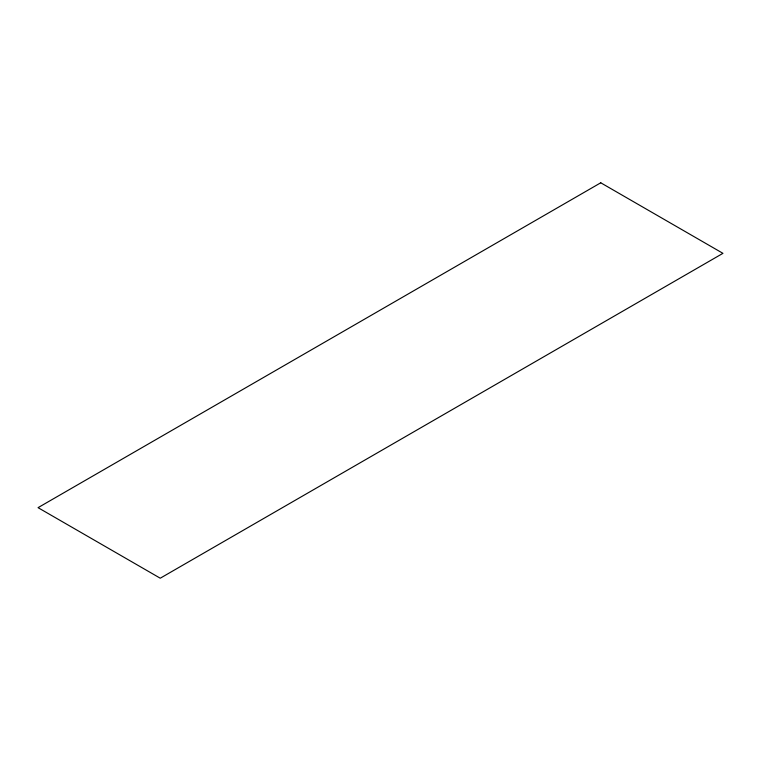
<?xml version="1.0" encoding="UTF-8"?>
<svg xmlns="http://www.w3.org/2000/svg" width="761" height="761" viewBox="0 0 761 761"><rect width="100%" height="100%" fill="white"/><g stroke="black" fill="none" stroke-linecap="round" stroke-linejoin="round"><path stroke-width="1.14" d="M600.752 182.792L38.05 507.663L160.248 578.208L722.95 253.337L600.752 182.792"/></g></svg>
